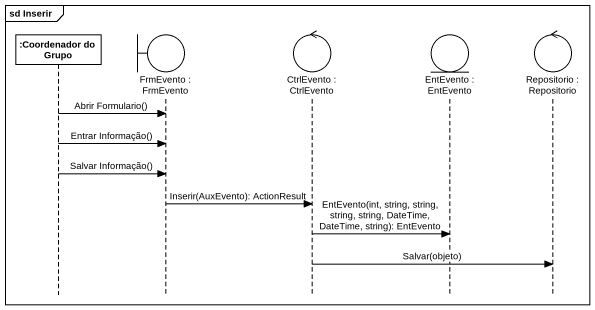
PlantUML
@startuml
mainframe sd Inserir
hide footbox
participant ":Coordenador do Grupo" as Coordenador_do_Grupo
boundary "FrmEvento : FrmEvento" as FrmEvento
control "CtrlEvento : CtrlEvento" as CtrlEvento
entity "EntEvento : EntEvento" as EntEvento
control "Repositorio : Repositorio" as Repositorio

Coordenador_do_Grupo -> FrmEvento : Abrir Formulario()
Coordenador_do_Grupo -> FrmEvento : Entrar Informação()
Coordenador_do_Grupo -> FrmEvento : Salvar Informação()
FrmEvento -> CtrlEvento : Inserir(AuxEvento): ActionResult
CtrlEvento -> EntEvento : EntEvento(int, string, string, string, string, DateTime, DateTime, string): EntEvento
CtrlEvento -> Repositorio : Salvar(objeto)
@enduml
